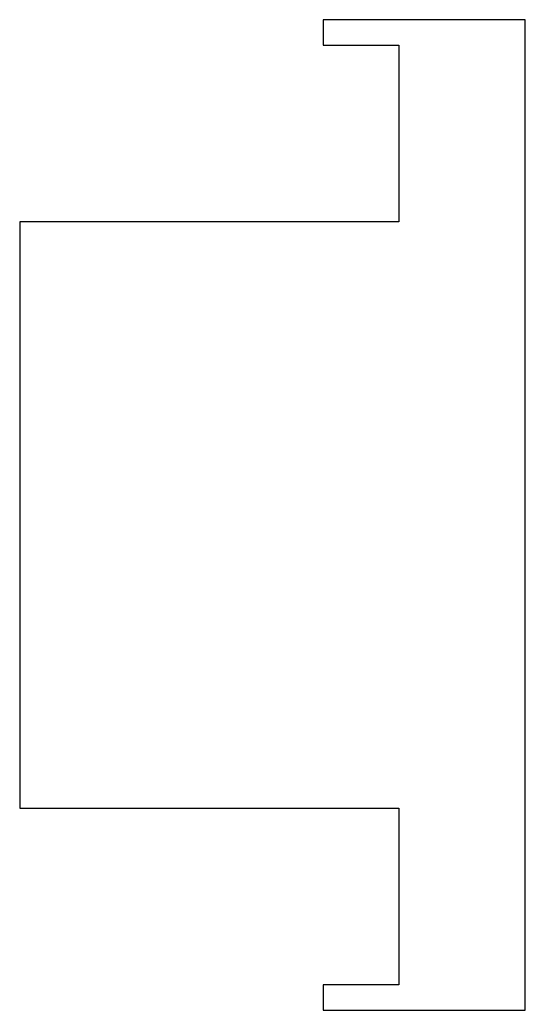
# Model space of a CAD drawing. Header units: millimetres. Extents: x -36 to 64, y -152 to 44.
import ezdxf

# ---------------------------------------------------------------- set-up
doc = ezdxf.new("R2010")
doc.units = ezdxf.units.MM

msp = doc.modelspace()

# ---------------------------------------------------------------- linework, layer by layer
msp.add_lwpolyline([(24.07, 38.55), (39.07, 38.55), (39.07, 3.55), (-35.93, 3.55), (-35.93, -112.45), (39.07, -112.45), (39.07, -147.45), (24.07, -147.45), (24.07, -152.45), (64.07, -152.45), (64.07, 43.55), (24.07, 43.55)], close=True)

doc.saveas('drawing.dxf')
